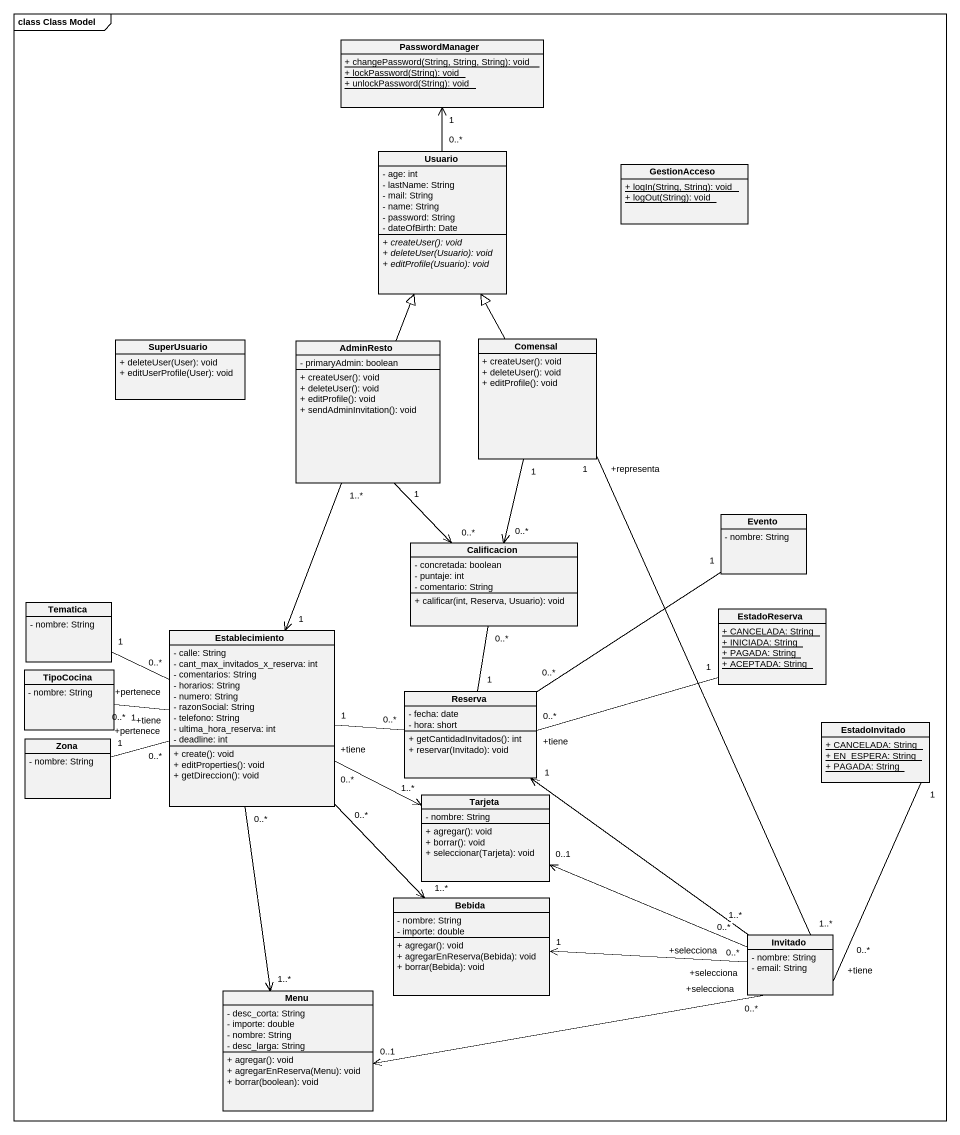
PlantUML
@startuml
mainframe class Class Model
hide circle
hide empty members
skinparam classAttributeIconSize 0
class PasswordManager {
  {static} + changePassword(String, String, String): void
  {static} + lockPassword(String): void
  {static} + unlockPassword(String): void
}
class Usuario {
  - age: int
  - lastName: String
  - mail: String
  - name: String
  - password: String
  - dateOfBirth: Date
  {abstract} + createUser(): void
  {abstract} + deleteUser(Usuario): void
  {abstract} + editProfile(Usuario): void
}
class GestionAcceso {
  {static} + logIn(String, String): void
  {static} + logOut(String): void
}
class SuperUsuario {
  + deleteUser(User): void
  + editUserProfile(User): void
}
class AdminResto {
  - primaryAdmin: boolean
  + createUser(): void
  + deleteUser(): void
  + editProfile(): void
  + sendAdminInvitation(): void
}
class Comensal {
  + createUser(): void
  + deleteUser(): void
  + editProfile(): void
}
class Evento {
  - nombre: String
}
class Calificacion {
  - concretada: boolean
  - puntaje: int
  - comentario: String
  + calificar(int, Reserva, Usuario): void
}
class Tematica {
  - nombre: String
}
class Establecimiento {
  - calle: String
  - cant_max_invitados_x_reserva: int
  - comentarios: String
  - horarios: String
  - numero: String
  - razonSocial: String
  - telefono: String
  - ultima_hora_reserva: int
  - deadline: int
  + create(): void
  + editProperties(): void
  + getDireccion(): void
}
class EstadoReserva {
  {static} + CANCELADA: String
  {static} + INICIADA: String
  {static} + PAGADA: String
  {static} + ACEPTADA: String
}
class TipoCocina {
  - nombre: String
}
class Reserva {
  - fecha: date
  - hora: short
  + getCantidadInvitados(): int
  + reservar(Invitado): void
}
class Zona {
  - nombre: String
}
class EstadoInvitado {
  {static} + CANCELADA: String
  {static} + EN_ESPERA: String
  {static} + PAGADA: String
}
class Tarjeta {
  - nombre: String
  + agregar(): void
  + borrar(): void
  + seleccionar(Tarjeta): void
}
class Bebida {
  - nombre: String
  - importe: double
  + agregar(): void
  + agregarEnReserva(Bebida): void
  + borrar(Bebida): void
}
class Invitado {
  - nombre: String
  - email: String
}
class Menu {
  - desc_corta: String
  - importe: double
  - nombre: String
  - desc_larga: String
  + agregar(): void
  + agregarEnReserva(Menu): void
  + borrar(boolean): void
}
Usuario "0..*" -up-> "1" PasswordManager
AdminResto -up-|> Usuario
AdminResto "1" --> "0..*" Calificacion
AdminResto "1..*" --> "1" Establecimiento
Comensal -up-|> Usuario
Comensal "1" --> "0..*" Calificacion
Comensal "+representa\n1" -- "1..*" Invitado
Calificacion "0..*" -- "1" Reserva
Establecimiento "+pertenece\n0..*" -left- "1" Tematica
Establecimiento "+tiene\n0..*" -left- "1" TipoCocina
Establecimiento "1" -right- "0..*" Reserva
Establecimiento "+pertenece\n0..*" -left- "1" Zona
Establecimiento "+tiene\n0..*" -right-> "1..*" Tarjeta
Establecimiento "0..*" --> "1..*" Bebida
Establecimiento "0..*" --> "1..*" Menu
Reserva "0..*" -up- "1" Evento
Reserva "+tiene\n0..*" -right- "1" EstadoReserva
Invitado "1..*" -up-> "1" Reserva
Invitado "+tiene\n0..*" -up- "1" EstadoInvitado
Invitado "+selecciona\n0..*" -left-> "0..1" Tarjeta
Invitado "+selecciona\n0..*" -left-> "1" Bebida
Invitado "+selecciona\n0..*" -left-> "0..1" Menu
@enduml
